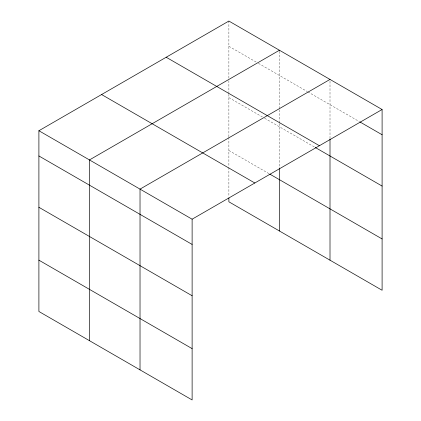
<?xml version="1.0" encoding="UTF-8"?>
<svg xmlns="http://www.w3.org/2000/svg" width="421" height="421" viewBox="0 0 421 421"><rect width="100%" height="100%" fill="white"/><g stroke="black" fill="none" stroke-linecap="round" stroke-linejoin="round"><path stroke-width="0.32" stroke-dasharray="2.1 1.58" d="M228.882 136.772L228.882 94.357M228.882 93.709L228.882 80.716M228.882 78.117L228.882 21.05M279.444 123.548L279.444 167.274M279.444 122.9L279.444 109.255M279.444 108.607L279.444 50.241M330.006 138.451L330.006 79.432M228.882 46.284L256.147 62.029M258.42 63.339L307.283 91.546M307.851 91.873L359.45 121.669M228.882 97.604L262.399 116.959M264.672 118.269L314.666 147.134M228.882 150.481L269.214 173.773M228.882 137.425L228.882 166.721M228.882 167.374L228.882 196.607"/><path stroke-width="0.63" d="M382.1 109.513L228.882 21.05L38.9 130.736L38.9 311.487L192.118 399.95L192.118 219.194L382.1 109.513L382.1 290.264L228.882 201.806L228.882 197.907M330.006 139.098L330.006 260.189M279.444 50.241L89.463 159.927L89.463 340.678M330.006 79.432L140.025 189.118L140.025 369.875M360.018 121.995L382.1 134.746M166.184 57.245L319.407 145.708M315.234 147.461L382.1 186.066M269.782 174.099L382.1 238.944M101.593 94.541L254.816 182.998M38.9 130.736L192.118 219.194M38.9 155.965L192.118 244.427M38.9 207.29L192.118 295.752M38.9 260.167L192.118 348.63M279.444 167.926L279.444 230.997"/></g></svg>
